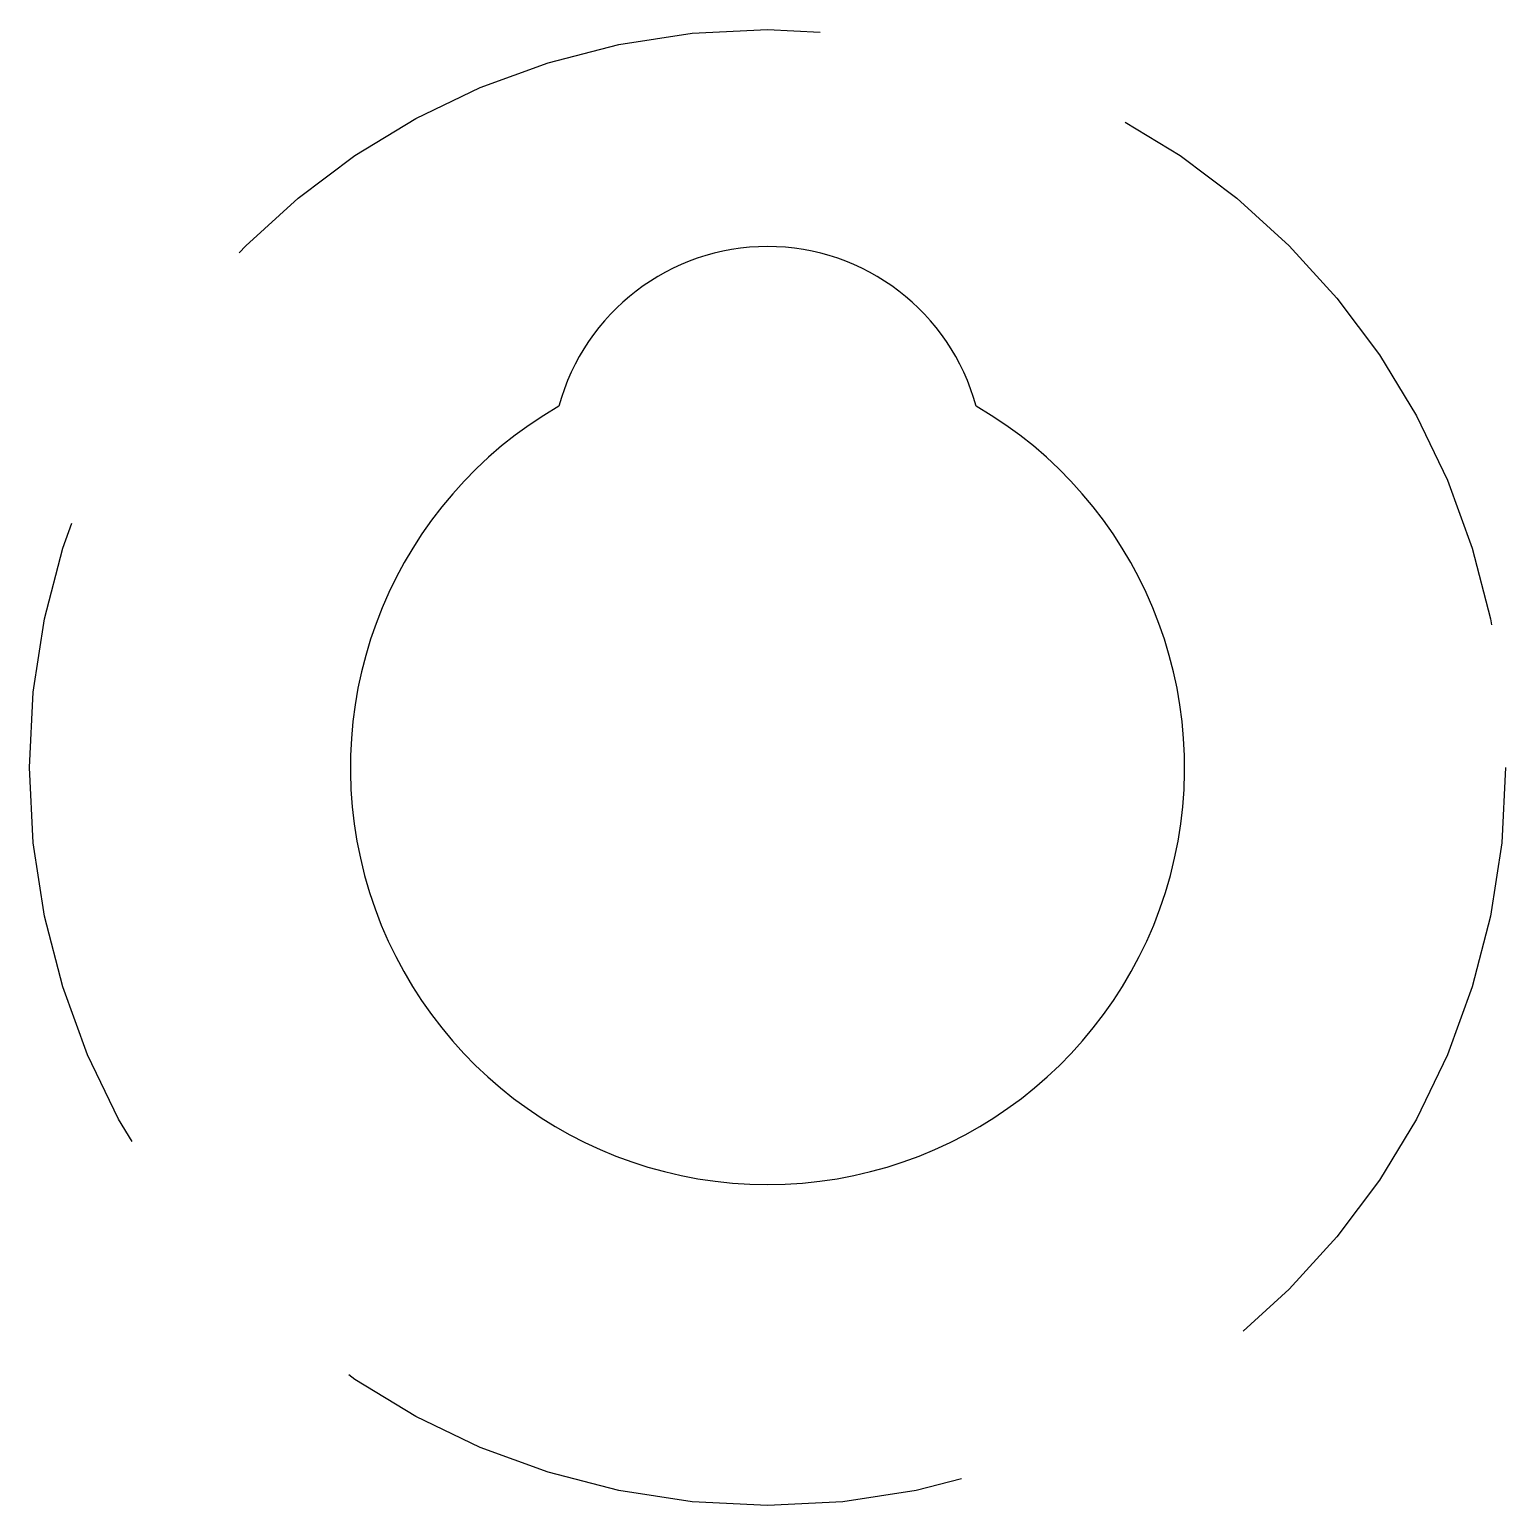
# Model space of a CAD drawing. Header units: inches. Extents: x -0.58 to 0.57, y -0.57 to 0.57.
import ezdxf

# ---------------------------------------------------------------- set-up
doc = ezdxf.new("R2010")
doc.units = ezdxf.units.IN
doc.linetypes.add('DASHED', pattern=[0.75, 0.5, -0.25])
doc.layers.get('0').update_dxf_attribs({"linetype": 'CONTINUOUS'})

msp = doc.modelspace()

# ---------------------------------------------------------------- linework, layer by layer
msp.add_lwpolyline([(0.1625, 0.2815, 0.76543), (-0.1625, 0.2815, 3.732051)], format="xyb", close=True)
at = {"linetype": 'DASHED'}
msp.add_circle((0, 0), 0.575, dxfattribs=at)

doc.saveas('drawing.dxf')
